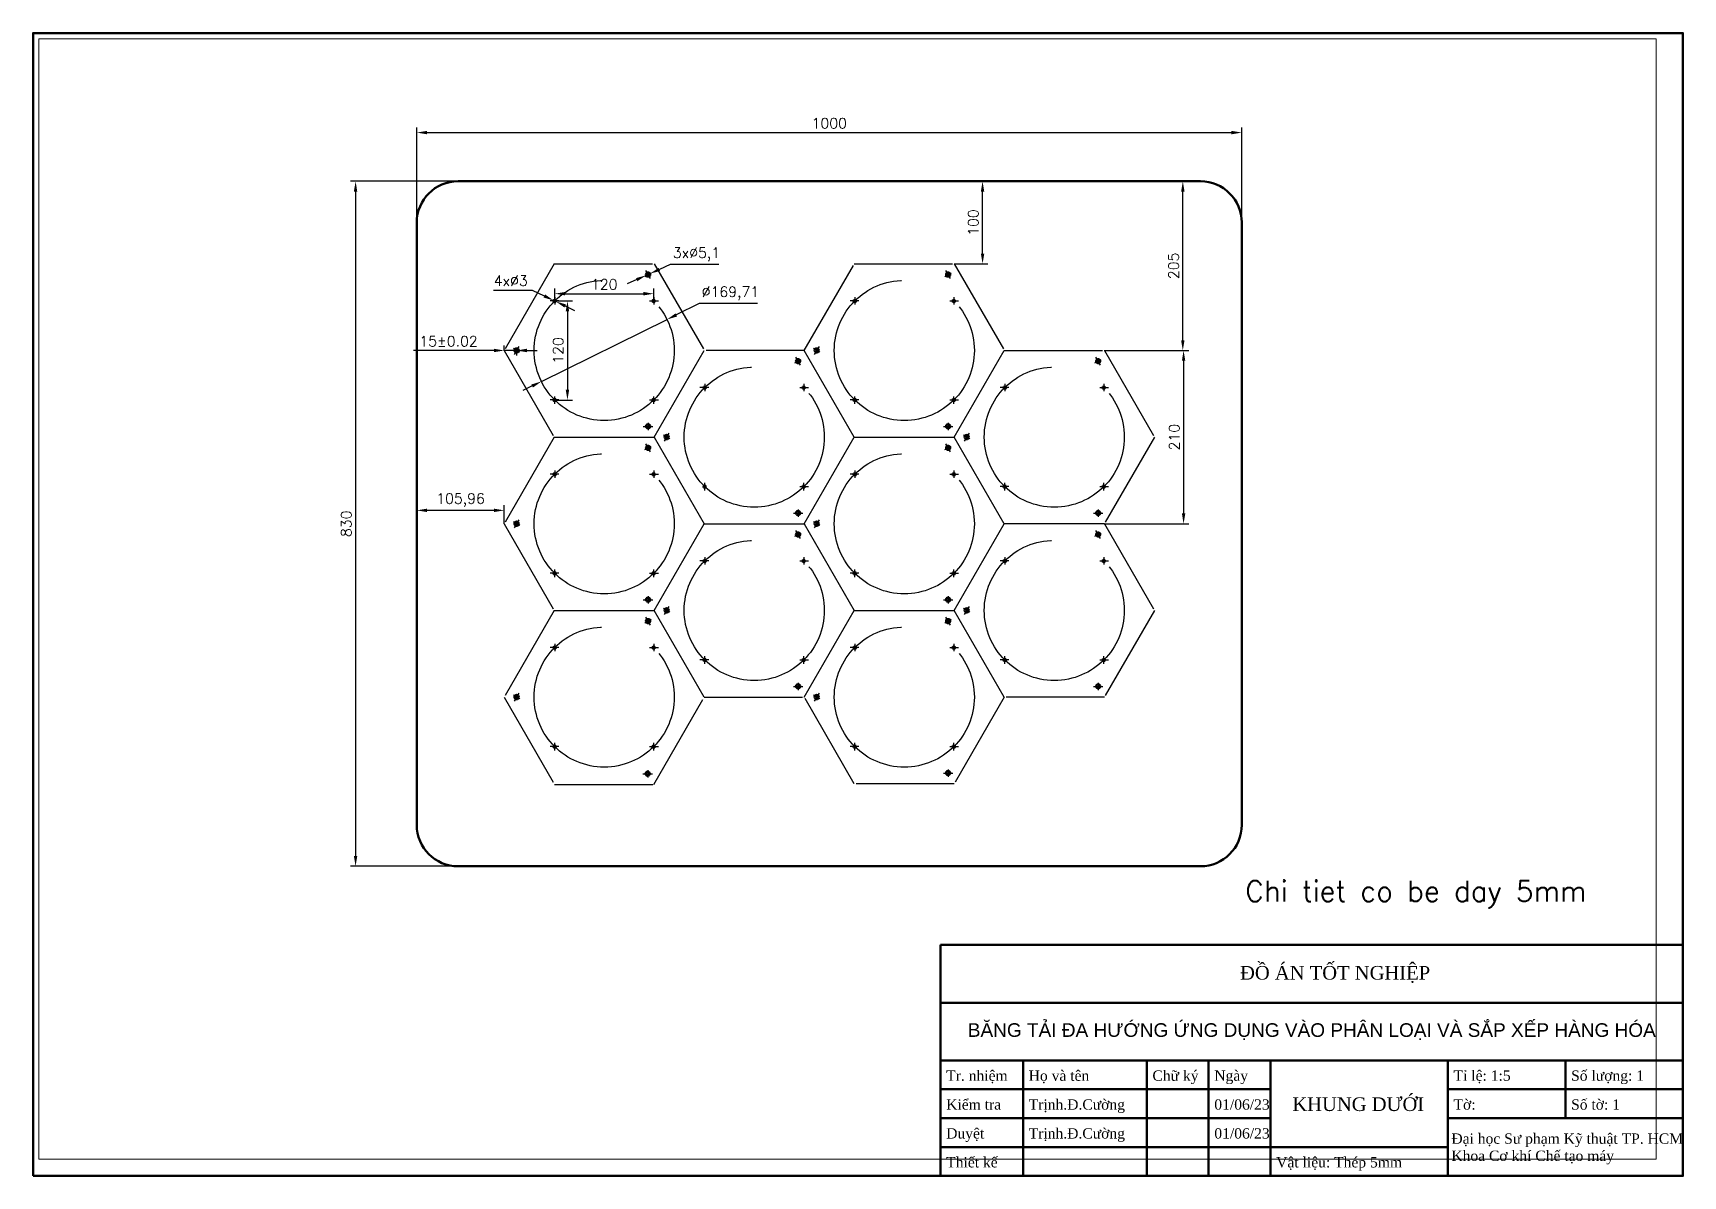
# Paper-space layout 'A3H' of a CAD drawing. Header units: millimetres. Extents: x 7 to 407, y 7 to 284.
# The model-space entities are those that its viewports show. They can reach past a viewport. Long polylines and large blocks are cut down to what shows.
import ezdxf

# ---------------------------------------------------------------- set-up
doc = ezdxf.new("R2010")
doc.units = ezdxf.units.MM
doc.header["$LTSCALE"] = 0.5
doc.header["$PDMODE"] = 33
doc.header["$PDSIZE"] = 1
doc.linetypes.add('CENTER', pattern=[50.8, 31.75, -6.35, 6.35, -6.35])
doc.layers.add('BOL', color=7, linetype='Continuous', lineweight=50)
doc.layers.add('BOX', color=5, linetype='Continuous', lineweight=50)
for name, color, linetype in [('CEN', 1, 'CENTER'), ('DIM', 5, 'Continuous'), ('TXT', 114, 'Continuous')]:
    doc.layers.add(name, color=color, linetype=linetype)
doc.layers.add('VP', color=6, linetype='Continuous', plot=False)
doc.styles.add('DIM', font='simplex.shx')
doc.styles.add('TXT', font='arial.ttf')
doc.dimstyles.new('ISO', dxfattribs={"dimscale": 0, "dimtxt": 2.5, "dimasz": 2.5, "dimexe": 1.25, "dimexo": 0, "dimgap": 1, "dimtad": 1, "dimtoh": 1, "dimtxsty": 'DIM', "dimcen": 2.5, "dimadec": 0, "dimazin": 0, "dimtfac": 1, "dimtmove": 0, "dimatfit": 3, "dimfxl": 1, "dimtolj": 1, "dimarcsym": 0})

# ---------------------------------------------------------------- blocks, each defined once
blk = doc.blocks.new('*D114')
at = {"layer": 'Defpoints', "color": 0, "transparency": 16777216}
for p in [(155.45, 225.09), (156.38, 225.51)]:
    blk.add_point(p, dxfattribs=at)
at = {"layer": 'DIM', "color": 0, "lineweight": -2, "transparency": 16777216}
for p, q in [((153.17, 224.06), (150.89, 223.03)), ((155.45, 225.09), (156.38, 225.51)), ((161.25, 227.71), (158.66, 226.54)), ((173.08, 227.71), (161.25, 227.71))]:
    blk.add_line(p, q, dxfattribs=at)
at = {"layer": 'DIM', "color": 0, "transparency": 16777216}
for points in [[(153, 224.44), (153.34, 223.68), (155.45, 225.09)], [(158.48, 226.92), (158.83, 226.16), (156.38, 225.51)]]:
    blk.add_solid(points, dxfattribs=at)
at = {"layer": 'DIM', "color": 0, "transparency": 16777216, "insert": (167.66, 230.2), "char_height": 2.5, "attachment_point": 5, "style": 'DIM'}
blk.add_mtext('\\A1;3x∅5,1', dxfattribs=at)
blk = doc.blocks.new('*D115')
at = {"layer": 'Defpoints', "color": 0, "transparency": 16777216}
for p in [(121.04, 206.89), (121.04, 206.89), (124.04, 206.89)]:
    blk.add_point(p, dxfattribs=at)
at = {"layer": 'DIM', "color": 0, "lineweight": -2, "transparency": 16777216}
for p, q in [((121.04, 206.89), (121.04, 208.14)), ((118.54, 206.89), (99.04, 206.89)), ((124.04, 206.89), (121.04, 206.89)), ((124.04, 206.89), (124.04, 205.64)), ((126.54, 206.89), (129.04, 206.89))]:
    blk.add_line(p, q, dxfattribs=at)
at = {"layer": 'DIM', "color": 0, "transparency": 16777216}
for points in [[(118.54, 207.31), (118.54, 206.48), (121.04, 206.89)], [(126.54, 207.31), (126.54, 206.48), (124.04, 206.89)]]:
    blk.add_solid(points, dxfattribs=at)
at = {"layer": 'DIM', "color": 0, "transparency": 16777216, "insert": (107.54, 209.14), "char_height": 2.5, "attachment_point": 5, "style": 'DIM'}
blk.add_mtext('\\A1;15{\\A0;%%P0.02}', dxfattribs=at)
blk = doc.blocks.new('*D116')
at = {"layer": 'Defpoints', "color": 0, "transparency": 16777216}
for p in [(133.02, 219.02), (133.56, 218.77)]:
    blk.add_point(p, dxfattribs=at)
at = {"layer": 'DIM', "color": 0, "lineweight": -2, "transparency": 16777216}
for p, q in [((118.45, 221.53), (127.79, 221.53)), ((127.79, 221.53), (130.76, 220.1)), ((133.56, 218.77), (133.02, 219.02)), ((135.82, 217.69), (138.07, 216.61))]:
    blk.add_line(p, q, dxfattribs=at)
at = {"layer": 'DIM', "color": 0, "transparency": 16777216}
for points in [[(130.94, 220.48), (130.58, 219.73), (133.02, 219.02)], [(136, 218.06), (135.64, 217.31), (133.56, 218.77)]]:
    blk.add_solid(points, dxfattribs=at)
at = {"layer": 'DIM', "color": 0, "transparency": 16777216, "insert": (122.62, 223.78), "char_height": 2.5, "attachment_point": 5, "style": 'DIM'}
blk.add_mtext('\\A1;4x∅3', dxfattribs=at)
blk = doc.blocks.new('*D117')
at = {"layer": 'Defpoints', "color": 0, "transparency": 16777216}
for p in [(160.51, 214.4), (130.07, 199.39)]:
    blk.add_point(p, dxfattribs=at)
at = {"layer": 'DIM', "color": 0, "lineweight": -2, "transparency": 16777216}
for p, q in [((168.34, 218.25), (162.75, 215.5)), ((182.43, 218.25), (168.34, 218.25)), ((130.07, 199.39), (160.51, 214.4)), ((127.82, 198.29), (125.58, 197.18))]:
    blk.add_line(p, q, dxfattribs=at)
at = {"layer": 'DIM', "color": 0, "transparency": 16777216}
for points in [[(162.57, 215.87), (162.94, 215.13), (160.51, 214.4)], [(127.64, 198.66), (128.01, 197.91), (130.07, 199.39)]]:
    blk.add_solid(points, dxfattribs=at)
at = {"layer": 'DIM', "color": 0, "transparency": 16777216, "insert": (175.89, 220.74), "char_height": 2.5, "attachment_point": 5, "style": 'DIM'}
blk.add_mtext('\\A1;∅169,71', dxfattribs=at)
blk = doc.blocks.new('*D118')
at = {"layer": 'Defpoints', "color": 0, "transparency": 16777216}
for p in [(157.29, 220.65), (133.29, 218.89), (157.29, 218.89)]:
    blk.add_point(p, dxfattribs=at)
at = {"layer": 'DIM', "color": 0, "lineweight": -2, "transparency": 16777216}
for p, q in [((133.29, 218.89), (133.29, 221.9)), ((135.79, 220.65), (154.79, 220.65)), ((157.29, 218.89), (157.29, 221.9))]:
    blk.add_line(p, q, dxfattribs=at)
at = {"layer": 'DIM', "color": 0, "transparency": 16777216}
for points in [[(135.79, 221.07), (135.79, 220.24), (133.29, 220.65)], [(154.79, 221.07), (154.79, 220.24), (157.29, 220.65)]]:
    blk.add_solid(points, dxfattribs=at)
at = {"layer": 'DIM', "color": 0, "transparency": 16777216, "insert": (145.29, 222.9), "char_height": 2.5, "attachment_point": 5, "style": 'DIM'}
blk.add_mtext('\\A1;120', dxfattribs=at)
blk = doc.blocks.new('*D119')
at = {"layer": 'Defpoints', "color": 0, "transparency": 16777216}
for p in [(133.29, 218.89), (133.29, 194.89), (136.37, 194.89)]:
    blk.add_point(p, dxfattribs=at)
at = {"layer": 'DIM', "color": 0, "lineweight": -2, "transparency": 16777216}
for p, q in [((133.29, 218.89), (137.62, 218.89)), ((136.37, 216.39), (136.37, 197.39)), ((133.29, 194.89), (137.62, 194.89))]:
    blk.add_line(p, q, dxfattribs=at)
at = {"layer": 'DIM', "color": 0, "transparency": 16777216}
for points in [[(135.95, 216.39), (136.79, 216.39), (136.37, 218.89)], [(135.95, 197.39), (136.79, 197.39), (136.37, 194.89)]]:
    blk.add_solid(points, dxfattribs=at)
at = {"layer": 'DIM', "color": 0, "transparency": 16777216, "insert": (134.12, 206.89), "char_height": 2.5, "attachment_point": 5, "rotation": 90, "style": 'DIM'}
blk.add_mtext('\\A1;120', dxfattribs=at)
blk = doc.blocks.new('*D120')
at = {"layer": 'Defpoints', "color": 0, "transparency": 16777216}
for p in [(299.85, 259.7), (99.85, 237.89), (299.85, 237.89)]:
    blk.add_point(p, dxfattribs=at)
at = {"layer": 'DIM', "color": 0, "lineweight": -2, "transparency": 16777216}
for p, q in [((99.85, 237.89), (99.85, 260.95)), ((299.85, 237.89), (299.85, 260.95)), ((102.35, 259.7), (297.35, 259.7))]:
    blk.add_line(p, q, dxfattribs=at)
at = {"layer": 'DIM', "color": 0, "transparency": 16777216}
for points in [[(102.35, 260.11), (102.35, 259.28), (99.85, 259.7)], [(297.35, 260.11), (297.35, 259.28), (299.85, 259.7)]]:
    blk.add_solid(points, dxfattribs=at)
at = {"layer": 'DIM', "color": 0, "transparency": 16777216, "insert": (199.85, 261.95), "char_height": 2.5, "attachment_point": 5, "style": 'DIM'}
blk.add_mtext('\\A1;1000', dxfattribs=at)
blk = doc.blocks.new('*D121')
at = {"layer": 'Defpoints', "color": 0, "transparency": 16777216}
for p in [(109.85, 247.89), (85.01, 81.89), (109.85, 81.89)]:
    blk.add_point(p, dxfattribs=at)
at = {"layer": 'DIM', "color": 0, "lineweight": -2, "transparency": 16777216}
for p, q in [((109.85, 247.89), (83.76, 247.89)), ((85.01, 245.39), (85.01, 84.39)), ((109.85, 81.89), (83.76, 81.89))]:
    blk.add_line(p, q, dxfattribs=at)
at = {"layer": 'DIM', "color": 0, "transparency": 16777216}
for points in [[(84.59, 245.39), (85.42, 245.39), (85.01, 247.89)], [(84.59, 84.39), (85.42, 84.39), (85.01, 81.89)]]:
    blk.add_solid(points, dxfattribs=at)
at = {"layer": 'DIM', "color": 0, "transparency": 16777216, "insert": (82.76, 164.89), "char_height": 2.5, "attachment_point": 5, "rotation": 90, "style": 'DIM'}
blk.add_mtext('\\A1;830', dxfattribs=at)
blk = doc.blocks.new('*D122')
at = {"layer": 'Defpoints', "color": 0, "transparency": 16777216}
for p in [(230.16, 247.89), (237.01, 247.89), (230.16, 227.89)]:
    blk.add_point(p, dxfattribs=at)
at = {"layer": 'DIM', "color": 0, "lineweight": -2, "transparency": 16777216}
for p, q in [((230.16, 247.89), (238.26, 247.89)), ((237.01, 230.39), (237.01, 245.39)), ((230.16, 227.89), (238.26, 227.89))]:
    blk.add_line(p, q, dxfattribs=at)
at = {"layer": 'DIM', "color": 0, "transparency": 16777216}
for points in [[(236.6, 245.39), (237.43, 245.39), (237.01, 247.89)], [(236.6, 230.39), (237.43, 230.39), (237.01, 227.89)]]:
    blk.add_solid(points, dxfattribs=at)
at = {"layer": 'DIM', "color": 0, "transparency": 16777216, "insert": (234.76, 237.89), "char_height": 2.5, "attachment_point": 5, "rotation": 90, "style": 'DIM'}
blk.add_mtext('\\A1;100', dxfattribs=at)
blk = doc.blocks.new('*D123')
at = {"layer": 'Defpoints', "color": 0, "transparency": 16777216}
for p in [(99.85, 168.15), (99.85, 164.89), (121.04, 164.89)]:
    blk.add_point(p, dxfattribs=at)
at = {"layer": 'DIM', "color": 0, "lineweight": -2, "transparency": 16777216}
for p, q in [((99.85, 164.89), (99.85, 169.4)), ((118.54, 168.15), (102.35, 168.15)), ((121.04, 164.89), (121.04, 169.4))]:
    blk.add_line(p, q, dxfattribs=at)
at = {"layer": 'DIM', "color": 0, "transparency": 16777216}
for points in [[(102.35, 168.57), (102.35, 167.73), (99.85, 168.15)], [(118.54, 168.57), (118.54, 167.73), (121.04, 168.15)]]:
    blk.add_solid(points, dxfattribs=at)
at = {"layer": 'DIM', "color": 0, "transparency": 16777216, "insert": (110.45, 170.64), "char_height": 2.5, "attachment_point": 5, "style": 'DIM'}
blk.add_mtext('\\A1;105,96', dxfattribs=at)
blk = doc.blocks.new('*D124')
at = {"layer": 'Defpoints', "color": 0, "transparency": 16777216}
for p in [(266.53, 206.89), (266.53, 164.89), (285.75, 164.89)]:
    blk.add_point(p, dxfattribs=at)
at = {"layer": 'DIM', "color": 0, "lineweight": -2, "transparency": 16777216}
for p, q in [((266.53, 206.89), (287, 206.89)), ((285.75, 204.39), (285.75, 167.39)), ((266.53, 164.89), (287, 164.89))]:
    blk.add_line(p, q, dxfattribs=at)
at = {"layer": 'DIM', "color": 0, "transparency": 16777216}
for points in [[(285.34, 204.39), (286.17, 204.39), (285.75, 206.89)], [(285.34, 167.39), (286.17, 167.39), (285.75, 164.89)]]:
    blk.add_solid(points, dxfattribs=at)
at = {"layer": 'DIM', "color": 0, "transparency": 16777216, "insert": (283.5, 185.89), "char_height": 2.5, "attachment_point": 5, "rotation": 90, "style": 'DIM'}
blk.add_mtext('\\A1;210', dxfattribs=at)
blk = doc.blocks.new('*D125')
at = {"layer": 'Defpoints', "color": 0, "transparency": 16777216}
for p in [(266.53, 247.89), (285.56, 247.89), (266.53, 206.89)]:
    blk.add_point(p, dxfattribs=at)
at = {"layer": 'DIM', "color": 0, "lineweight": -2, "transparency": 16777216}
for p, q in [((266.53, 247.89), (286.81, 247.89)), ((285.56, 209.39), (285.56, 245.39)), ((266.53, 206.89), (286.81, 206.89))]:
    blk.add_line(p, q, dxfattribs=at)
at = {"layer": 'DIM', "color": 0, "transparency": 16777216}
for points in [[(285.15, 245.39), (285.98, 245.39), (285.56, 247.89)], [(285.15, 209.39), (285.98, 209.39), (285.56, 206.89)]]:
    blk.add_solid(points, dxfattribs=at)
at = {"layer": 'DIM', "color": 0, "transparency": 16777216, "insert": (283.31, 227.39), "char_height": 2.5, "attachment_point": 5, "rotation": 90, "style": 'DIM'}
blk.add_mtext('\\A1;205', dxfattribs=at)

msp = doc.modelspace()

# ---------------------------------------------------------------- linework, layer by layer
at = {"layer": 'BOL'}
for p, q in [((1319.6, 1172.9), (419.6, 1172.9)), ((369.6, 392.9), (369.6, 1122.9)), ((1369.6, 392.9), (1369.6, 1122.9)), ((1319.6, 342.9), (419.6, 342.9))]:
    msp.add_line(p, q, dxfattribs=at)
for centre, radius in [((650, 1059.9), 2.55), ((1013.7, 1059.9), 2.55), ((536.8, 1027.9), 1.5), ((656.8, 1027.9), 1.5), ((900.6, 1027.9), 1.5), ((1020.6, 1027.9), 1.5), ((490.6, 967.9), 2.55), ((854.3, 967.9), 2.55), ((831.8, 954.9), 2.55), ((1195.6, 954.9), 2.55), ((718.7, 922.9), 1.5), ((838.7, 922.9), 1.5), ((1082.4, 922.9), 1.5), ((1202.4, 922.9), 1.5), ((536.8, 907.9), 1.5), ((656.8, 907.9), 1.5), ((900.6, 907.9), 1.5), ((1020.6, 907.9), 1.5), ((650, 875.9), 2.55), ((672.5, 862.9), 2.55), ((1013.7, 875.9), 2.55), ((1036.2, 862.9), 2.55), ((650, 849.9), 2.55), ((1013.7, 849.9), 2.55), ((536.8, 817.9), 1.5), ((656.8, 817.9), 1.5), ((718.7, 802.9), 1.5), ((838.7, 802.9), 1.5), ((900.6, 817.9), 1.5), ((1020.6, 817.9), 1.5), ((1082.4, 802.9), 1.5), ((1202.4, 802.9), 1.5), ((490.6, 757.9), 2.55), ((831.8, 770.9), 2.55), ((854.3, 757.9), 2.55), ((1195.6, 770.9), 2.55), ((831.8, 744.9), 2.55), ((1195.6, 744.9), 2.55), ((718.7, 712.9), 1.5), ((838.7, 712.9), 1.5), ((1082.4, 712.9), 1.5), ((1202.4, 712.9), 1.5), ((536.8, 697.9), 1.5), ((656.8, 697.9), 1.5), ((900.6, 697.9), 1.5), ((1020.6, 697.9), 1.5), ((650, 665.9), 2.55), ((1013.7, 665.9), 2.55), ((650, 639.9), 2.55), ((672.5, 652.9), 2.55), ((1013.7, 639.9), 2.55), ((1036.2, 652.9), 2.55), ((536.8, 607.9), 1.5), ((656.8, 607.9), 1.5), ((900.6, 607.9), 1.5), ((1020.6, 607.9), 1.5), ((718.7, 592.9), 1.5), ((838.7, 592.9), 1.5), ((1082.4, 592.9), 1.5), ((1202.4, 592.9), 1.5), ((831.8, 560.9), 2.55), ((1195.6, 560.9), 2.55), ((490.6, 547.9), 2.55), ((854.3, 547.9), 2.55), ((536.8, 487.9), 1.5), ((656.8, 487.9), 1.5), ((900.6, 487.9), 1.5), ((1020.6, 487.9), 1.5), ((649.5, 455), 2.55), ((1013.7, 455.9), 2.55)]:
    msp.add_circle(centre, radius, dxfattribs=at)
for centre, start, end in [((419.6, 1122.9), 90, 180), ((1319.6, 1122.9), 0, 90), ((419.6, 392.9), 180, 270), ((1319.6, 392.9), 270, 0)]:
    msp.add_arc(centre, 50, start, end, dxfattribs=at)
at = {"layer": 'CEN', "ltscale": 0.3}
for p, q in [((536.2, 1072.9), (475.6, 967.9)), ((536.2, 1072.9), (657.5, 1072.9)), ((657.5, 1072.9), (718.1, 967.9)), ((839.3, 967.9), (899.9, 1072.9)), ((899.9, 1072.9), (1021.2, 1072.9)), ((1021.2, 1072.9), (1081.8, 967.9)), ((475.6, 967.9), (536.2, 862.9)), ((839.3, 967.9), (718.1, 967.9)), ((1081.8, 967.9), (1203.1, 967.9)), ((1203.1, 967.9), (1263.7, 862.9)), ((536.2, 862.9), (475.6, 757.9)), ((1263.7, 862.9), (1203.1, 757.9)), ((475.6, 757.9), (536.2, 652.9)), ((1203.1, 757.9), (1263.7, 652.9)), ((536.2, 652.9), (475.6, 547.9)), ((1263.7, 652.9), (1203.1, 547.9)), ((475.6, 547.9), (536.7, 442)), ((657, 442), (718.1, 547.9)), ((718.1, 547.9), (839.3, 547.9)), ((899.9, 442.9), (839.3, 547.9)), ((1081.8, 547.9), (1021.2, 442.9)), ((1203.1, 547.9), (1081.8, 547.9)), ((536.7, 442), (657, 442)), ((1021.2, 442.9), (899.9, 442.9))]:
    msp.add_line(p, q, dxfattribs=at)
at = {"layer": 'CEN', "ltscale": 0.1}
for p, q in [((646.1, 1057.7), (653.8, 1062.1)), ((652.8, 1054.9), (647.1, 1064.8)), ((1009.9, 1057.7), (1017.5, 1062.1)), ((1016.6, 1054.9), (1010.8, 1064.8)), ((541.8, 1027.9), (531.1, 1027.9)), ((536.8, 1032.4), (536.8, 1023.4)), ((651.9, 1027.9), (662.6, 1027.9)), ((656.8, 1032.4), (656.8, 1023.4)), ((905.5, 1027.9), (894.8, 1027.9)), ((900.6, 1032.4), (900.6, 1023.4)), ((1015.6, 1027.9), (1026.3, 1027.9)), ((1020.6, 1032.4), (1020.6, 1023.4)), ((494.4, 965.7), (486.7, 970.1)), ((493.5, 972.8), (487.7, 962.9)), ((858.2, 965.7), (850.5, 970.1)), ((857.2, 972.8), (851.5, 962.9)), ((828, 952.7), (835.7, 957.1)), ((834.7, 949.9), (829, 959.8)), ((1191.7, 952.7), (1199.4, 957.1)), ((1198.4, 949.9), (1192.7, 959.8)), ((723.6, 922.9), (712.9, 922.9)), ((718.7, 927.4), (718.7, 918.4)), ((833.8, 922.9), (844.5, 922.9)), ((838.7, 927.4), (838.7, 918.4)), ((1087.4, 922.9), (1076.7, 922.9)), ((1082.4, 927.4), (1082.4, 918.4)), ((1197.5, 922.9), (1208.2, 922.9)), ((1202.4, 927.4), (1202.4, 918.4)), ((541.8, 907.9), (531.1, 907.9)), ((536.8, 903.3), (536.8, 912.3)), ((651.9, 907.9), (662.6, 907.9)), ((656.8, 903.3), (656.8, 912.3)), ((905.5, 907.9), (894.8, 907.9)), ((900.6, 903.3), (900.6, 912.3)), ((1015.6, 907.9), (1026.3, 907.9)), ((1020.6, 903.3), (1020.6, 912.3)), ((650, 880.3), (650, 871.4)), ((1013.7, 880.3), (1013.7, 871.4)), ((644.2, 875.9), (655.7, 875.9)), ((676.3, 860.7), (668.6, 865.1)), ((675.3, 867.8), (669.6, 857.9)), ((1008, 875.9), (1019.4, 875.9)), ((1040, 860.7), (1032.3, 865.1)), ((1039.1, 867.8), (1033.3, 857.9)), ((646.1, 847.7), (653.8, 852.1)), ((652.8, 844.9), (647.1, 854.8)), ((1009.9, 847.7), (1017.5, 852.1)), ((1016.6, 844.9), (1010.8, 854.8)), ((536.8, 822.4), (536.8, 813.4)), ((656.8, 822.4), (656.8, 813.4)), ((900.6, 822.4), (900.6, 813.4)), ((1020.6, 822.4), (1020.6, 813.4)), ((541.8, 817.9), (531.1, 817.9)), ((651.9, 817.9), (662.6, 817.9)), ((718.7, 798.3), (718.7, 807.3)), ((833.8, 802.9), (844.5, 802.9)), ((838.7, 798.3), (838.7, 807.3)), ((905.5, 817.9), (894.8, 817.9)), ((1015.6, 817.9), (1026.3, 817.9)), ((1087.4, 802.9), (1076.7, 802.9)), ((1082.4, 798.3), (1082.4, 807.3)), ((1197.5, 802.9), (1208.2, 802.9)), ((1202.4, 798.3), (1202.4, 807.3)), ((494.4, 755.7), (486.7, 760.1)), ((493.5, 762.8), (487.7, 752.9)), ((826.1, 770.9), (837.6, 770.9)), ((831.8, 775.3), (831.8, 766.4)), ((858.2, 755.7), (850.5, 760.1)), ((857.2, 762.8), (851.5, 752.9)), ((1189.8, 770.9), (1201.3, 770.9)), ((1195.6, 775.3), (1195.6, 766.4)), ((828, 742.7), (835.7, 747.1)), ((834.7, 739.9), (829, 749.8)), ((1191.7, 742.7), (1199.4, 747.1)), ((1198.4, 739.9), (1192.7, 749.8)), ((536.8, 693.3), (536.8, 702.3)), ((656.8, 693.3), (656.8, 702.3)), ((723.6, 712.9), (712.9, 712.9)), ((718.7, 717.4), (718.7, 708.4)), ((833.8, 712.9), (844.5, 712.9)), ((838.7, 717.4), (838.7, 708.4)), ((900.6, 693.3), (900.6, 702.3)), ((1020.6, 693.3), (1020.6, 702.3)), ((1087.4, 712.9), (1076.7, 712.9)), ((1082.4, 717.4), (1082.4, 708.4)), ((1197.5, 712.9), (1208.2, 712.9)), ((1202.4, 717.4), (1202.4, 708.4)), ((541.8, 697.9), (531.1, 697.9)), ((651.9, 697.9), (662.6, 697.9)), ((905.5, 697.9), (894.8, 697.9)), ((1015.6, 697.9), (1026.3, 697.9)), ((644.2, 665.9), (655.7, 665.9)), ((650, 670.3), (650, 661.4)), ((1008, 665.9), (1019.4, 665.9)), ((1013.7, 670.3), (1013.7, 661.4)), ((646.1, 637.7), (653.8, 642.1)), ((652.8, 634.9), (647.1, 644.8)), ((676.3, 650.7), (668.6, 655.1)), ((675.3, 657.8), (669.6, 647.9)), ((1009.9, 637.7), (1017.5, 642.1)), ((1016.6, 634.9), (1010.8, 644.8)), ((1040, 650.7), (1032.3, 655.1)), ((1039.1, 657.8), (1033.3, 647.9)), ((541.8, 607.9), (531.1, 607.9)), ((536.8, 612.4), (536.8, 603.4)), ((651.9, 607.9), (662.6, 607.9)), ((656.8, 612.4), (656.8, 603.4)), ((905.5, 607.9), (894.8, 607.9)), ((900.6, 612.4), (900.6, 603.4)), ((1015.6, 607.9), (1026.3, 607.9)), ((1020.6, 612.4), (1020.6, 603.4)), ((723.6, 592.9), (712.9, 592.9)), ((718.7, 588.3), (718.7, 597.3)), ((833.8, 592.9), (844.5, 592.9)), ((838.7, 588.3), (838.7, 597.3)), ((1087.4, 592.9), (1076.7, 592.9)), ((1082.4, 588.3), (1082.4, 597.3)), ((1197.5, 592.9), (1208.2, 592.9)), ((1202.4, 588.3), (1202.4, 597.3)), ((826.1, 560.9), (837.6, 560.9)), ((831.8, 565.3), (831.8, 556.4)), ((1189.8, 560.9), (1201.3, 560.9)), ((1195.6, 565.3), (1195.6, 556.4)), ((494.4, 545.7), (486.7, 550.1)), ((493.5, 552.8), (487.7, 542.9)), ((858.2, 545.7), (850.5, 550.1)), ((857.2, 552.8), (851.5, 542.9)), ((541.8, 487.9), (531.1, 487.9)), ((536.8, 483.3), (536.8, 492.3)), ((651.9, 487.9), (662.6, 487.9)), ((656.8, 483.3), (656.8, 492.3)), ((905.5, 487.9), (894.8, 487.9)), ((900.6, 483.3), (900.6, 492.3)), ((1015.6, 487.9), (1026.3, 487.9)), ((1020.6, 483.3), (1020.6, 492.3)), ((1013.7, 460.3), (1013.7, 451.4)), ((643.8, 455), (655.2, 455)), ((649.5, 459.5), (649.5, 450.6)), ((1008, 455.9), (1019.4, 455.9))]:
    msp.add_line(p, q, dxfattribs=at)
at = {"layer": 'CEN', "ltscale": 0.5}
for p, q in [((657.5, 862.9), (718.1, 967.9)), ((899.9, 862.9), (839.3, 967.9)), ((1021.2, 862.9), (1081.8, 967.9)), ((536.2, 862.9), (657.5, 862.9)), ((657.5, 862.9), (718.1, 757.9)), ((839.3, 757.9), (899.9, 862.9)), ((899.9, 862.9), (1021.2, 862.9)), ((1081.8, 757.9), (1021.2, 862.9)), ((657.5, 652.9), (718.1, 757.9)), ((718.1, 757.9), (839.3, 757.9)), ((839.3, 757.9), (899.9, 652.9)), ((1021.2, 652.9), (1081.8, 757.9)), ((1203.1, 757.9), (1081.8, 757.9)), ((536.2, 652.9), (657.5, 652.9)), ((718.1, 547.9), (657.5, 652.9)), ((839.3, 547.9), (899.9, 652.9)), ((899.9, 652.9), (1021.2, 652.9)), ((1081.8, 547.9), (1021.2, 652.9))]:
    msp.add_line(p, q, dxfattribs=at)
at = {"layer": 'CEN'}
for centre in [(596.8, 967.9), (960.6, 967.9), (778.7, 862.9), (1142.4, 862.9), (596.8, 757.9), (960.6, 757.9), (778.7, 652.9), (1142.4, 652.9), (596.8, 547.9), (960.6, 547.9)]:
    msp.add_circle(centre, 84.9, dxfattribs=at)

psp = doc.layouts.new('A3H')

# ---------------------------------------------------------------- linework, layer by layer
at = {"layer": 'BOX'}
for p, q in [((226.8274, 6.8458), (226.8274, 62.8458)), ((226.8274, 62.8458), (406.8274, 62.8458)), ((226.8274, 48.8458), (406.8274, 48.8458)), ((226.8274, 34.8458), (406.8274, 34.8458)), ((246.8274, 6.8458), (246.8274, 34.8458)), ((276.8274, 6.8458), (276.8274, 34.8458)), ((291.8274, 6.8458), (291.8274, 34.8458)), ((306.8274, 6.8458), (306.8274, 34.8458)), ((349.8274, 6.8458), (349.8274, 34.8458)), ((378.3274, 20.8458), (378.3274, 34.8458)), ((226.8274, 27.8458), (306.8274, 27.8458)), ((349.8274, 27.8458), (406.8274, 27.8458)), ((226.8274, 20.8458), (306.8274, 20.8458)), ((349.8274, 20.8458), (406.8274, 20.8458)), ((226.8274, 13.8458), (349.8274, 13.8458))]:
    psp.add_line(p, q, dxfattribs=at)
psp.add_lwpolyline([(6.7994, 6.8458), (406.8274, 6.8458), (406.8274, 283.8258), (6.7994, 283.8258)], close=True, dxfattribs=at)

# ---------------------------------------------------------------- texts
at = {"layer": 'TXT', "insert": (300.7207, 78.3974), "char_height": 5, "width": 120.287974, "attachment_point": 1, "style": 'DIM'}
psp.add_mtext('Chi tiet co be day 5mm', dxfattribs=at)
at = {"layer": 'TXT'}
for s, width, heights, insert, char_height, attachment_point, style in [('{\\fTimes New Roman|b0|i0|c0|p18;ĐỒ ÁN TỐT NGHIỆP}', 70.854927, [0], (299.4306, 57.7378), 3.3, 1, 'DIM'), ('BĂNG TẢI ĐA HƯỚNG ỨNG DỤNG VÀO PHÂN LOẠI VÀ SẮP XẾP HÀNG HÓA', 180, [0], (316.8274, 41.8458), 3.3, 5, 'TXT'), ('{\\fTimes New Roman|b0|i0|c0|p18;Tr. nhiệm}', 20, [0], (228.1996, 32.4201), 2.5, 1, 'DIM'), ('{\\fTimes New Roman|b0|i0|c0|p18;Họ và tên}', 20, [0], (248.1996, 32.4201), 2.5, 1, 'DIM'), ('{\\fTimes New Roman|b0|i0|c0|p18;Chữ ký}', 20, [0], (278.1996, 32.4201), 2.5, 1, 'DIM'), ('{\\fTimes New Roman|b0|i0|c0|p18;Ngày}', 20, [0], (293.1996, 32.4201), 2.5, 1, 'DIM'), ('{\\fTimes New Roman|b0|i0|c0|p18;Tỉ lệ: 1:5}', 20, [0], (351.1996, 32.4201), 2.5, 1, 'DIM'), ('{\\fTimes New Roman|b0|i0|c0|p18;Số lượng: 1}', 25.635958, [0], (379.6996, 32.4201), 2.5, 1, 'DIM'), ('{\\fTimes New Roman|b0|i0|c0|p18;Kiểm tra}', 20, [0], (228.1996, 25.4201), 2.5, 1, 'DIM'), ('{\\fTimes New Roman|b0|i0|c0|p18;Trịnh.Đ.Cường}', 25.488776, [0], (248.1996, 25.4201), 2.5, 1, 'DIM'), ('{\\fTimes New Roman|b0|i0|c0|p18;01/06/23}', 20, [2.6136], (293.1996, 25.4201), 2.5, 1, 'DIM'), ('\\pxqc;{\\fTimes New Roman|b0|i0|c0|p18;KHUNG DƯỚI}', 42.53563, [21.081], (328.0952, 24.22), 3.3, 5, 'DIM'), ('{\\fTimes New Roman|b0|i0|c0|p18;Tờ: }', 20, [0], (351.1996, 25.4201), 2.5, 1, 'DIM'), ('{\\fTimes New Roman|b0|i0|c0|p18;Số tờ: 1}', 20, [0], (379.6996, 25.4201), 2.5, 1, 'DIM'), ('{\\fTimes New Roman|b0|i0|c0|p18;Duyệt}', 20, [0], (228.1996, 18.4201), 2.5, 1, 'DIM'), ('{\\fTimes New Roman|b0|i0|c0|p18;Trịnh.Đ.Cường}', 25.488776, [0], (248.1996, 18.4201), 2.5, 1, 'DIM'), ('{\\fTimes New Roman|b0|i0|c0|p18;01/06/23}', 20, [0], (293.1996, 18.4201), 2.5, 1, 'DIM'), ('{\\fTimes New Roman|b0|i0|c0|p18;Đại học Sư phạm Kỹ thuật TP. HCM\\PKhoa Cơ khí Chế tạo máy}', 55.385884, [0], (350.6752, 17.1605), 2.5, 1, 'DIM'), ('{\\fTimes New Roman|b0|i0|c0|p18;Thiết kế}', 20, [0], (228.1996, 11.4201), 2.5, 1, 'DIM'), ('{\\fTimes New Roman|b0|i0|c0|p18;Vật liệu: Thép 5mm}', 38.57739, [3.3526], (308.1996, 11.4201), 2.5, 1, 'DIM')]:
    psp.add_mtext_dynamic_manual_height_columns(s, width=width, gutter_width=12.5, heights=heights, dxfattribs=dict(at, insert=insert, char_height=char_height, attachment_point=attachment_point, style=style))

# ---------------------------------------------------------------- dimensions: what is measured, and where the dimension line sits
at = {"layer": 'DIM'}
for base, p1, p2, picture, middle in [((299.8492, 259.6972), (99.8492, 237.8946), (299.8492, 237.8946), '*D120', (199.8492, 261.9472)), ((157.2896, 220.6528), (133.2896, 218.8946), (157.2896, 218.8946), '*D118', (145.2896, 222.9028)), ((99.8492, 168.1511), (121.0409, 164.8946), (99.8492, 164.8946), '*D123', (110.445, 170.6392))]:
    dim = psp.add_linear_dim(base=base, p1=p1, p2=p2, dimstyle='ISO', override={"dimscale": 1, "dimlfac": -5}, dxfattribs=at)
    dim.commit()
    dim.dimension.update_dxf_attribs({"geometry": picture, "text_midpoint": middle})
dim = psp.add_linear_dim(base=(85.0063, 81.8946), p1=(109.8492, 247.8946), p2=(109.8492, 81.8946), angle=90, dimstyle='ISO', override={"dimscale": 1, "dimlfac": -5}, dxfattribs=at)
dim.commit()
dim.dimension.update_dxf_attribs({"geometry": '*D121', "text_midpoint": (85.0063, 164.8946), "dimtype": 160})
for base, p1, p2, picture, middle in [((237.0139, 247.8946), (230.1601, 227.8946), (230.1601, 247.8946), '*D122', (234.7639, 237.8946)), ((285.5647, 247.8946), (266.5331, 206.8946), (266.5331, 247.8946), '*D125', (283.3147, 227.3946)), ((136.3702, 194.8947), (133.2896, 218.8946), (133.2896, 194.8947), '*D119', (134.1202, 206.8946)), ((285.7534, 164.8946), (266.5331, 206.8946), (266.5331, 164.8946), '*D124', (283.5034, 185.8946))]:
    dim = psp.add_linear_dim(base=base, p1=p1, p2=p2, angle=90, dimstyle='ISO', override={"dimscale": 1, "dimlfac": -5}, dxfattribs=at)
    dim.commit()
    dim.dimension.update_dxf_attribs({"geometry": picture, "text_midpoint": middle})
for p1, p2, text, picture, middle in [((155.4492, 225.0864), (156.3786, 225.5067), '3x<>', '*D114', (167.6649, 227.7088)), ((133.5602, 218.7652), (133.0189, 219.0241), '4x<>', '*D116', (122.6207, 221.5256))]:
    dim = psp.add_diameter_dim_2p(p1=p1, p2=p2, text=text, dimstyle='ISO', override={"dimscale": 1, "dimlfac": -5}, dxfattribs=at)
    dim.commit()
    dim.dimension.update_dxf_attribs({"geometry": picture, "text_midpoint": middle, "dimtype": 163})
dim = psp.add_diameter_dim_2p(p1=(130.0669, 199.3932), p2=(160.5122, 214.3961), dimstyle='ISO', override={"dimscale": 1, "dimlfac": -5}, dxfattribs=at)
dim.commit()
dim.dimension.update_dxf_attribs({"geometry": '*D117', "text_midpoint": (175.8859, 218.2526), "dimtype": 163})
dim = psp.add_linear_dim(base=(121.0409, 206.8946), p1=(124.0409, 206.8946), p2=(121.0409, 206.8946), text='<>{\\A0;%%P0.02}', dimstyle='ISO', override={"dimscale": 1, "dimlfac": -5}, dxfattribs=at)
dim.commit()
dim.dimension.update_dxf_attribs({"geometry": '*D115', "text_midpoint": (107.5409, 209.1446)})

# ---------------------------------------------------------------- viewports
at = {"layer": 'VP', "view_target_point": (891.709, 666.7334)}
psp.add_viewport(center=(204.2639, 146.668), size=(392.0789, 271.481261), view_center_point=(0, 0), view_height=1357.4063, dxfattribs=at)

doc.saveas('drawing.dxf')
